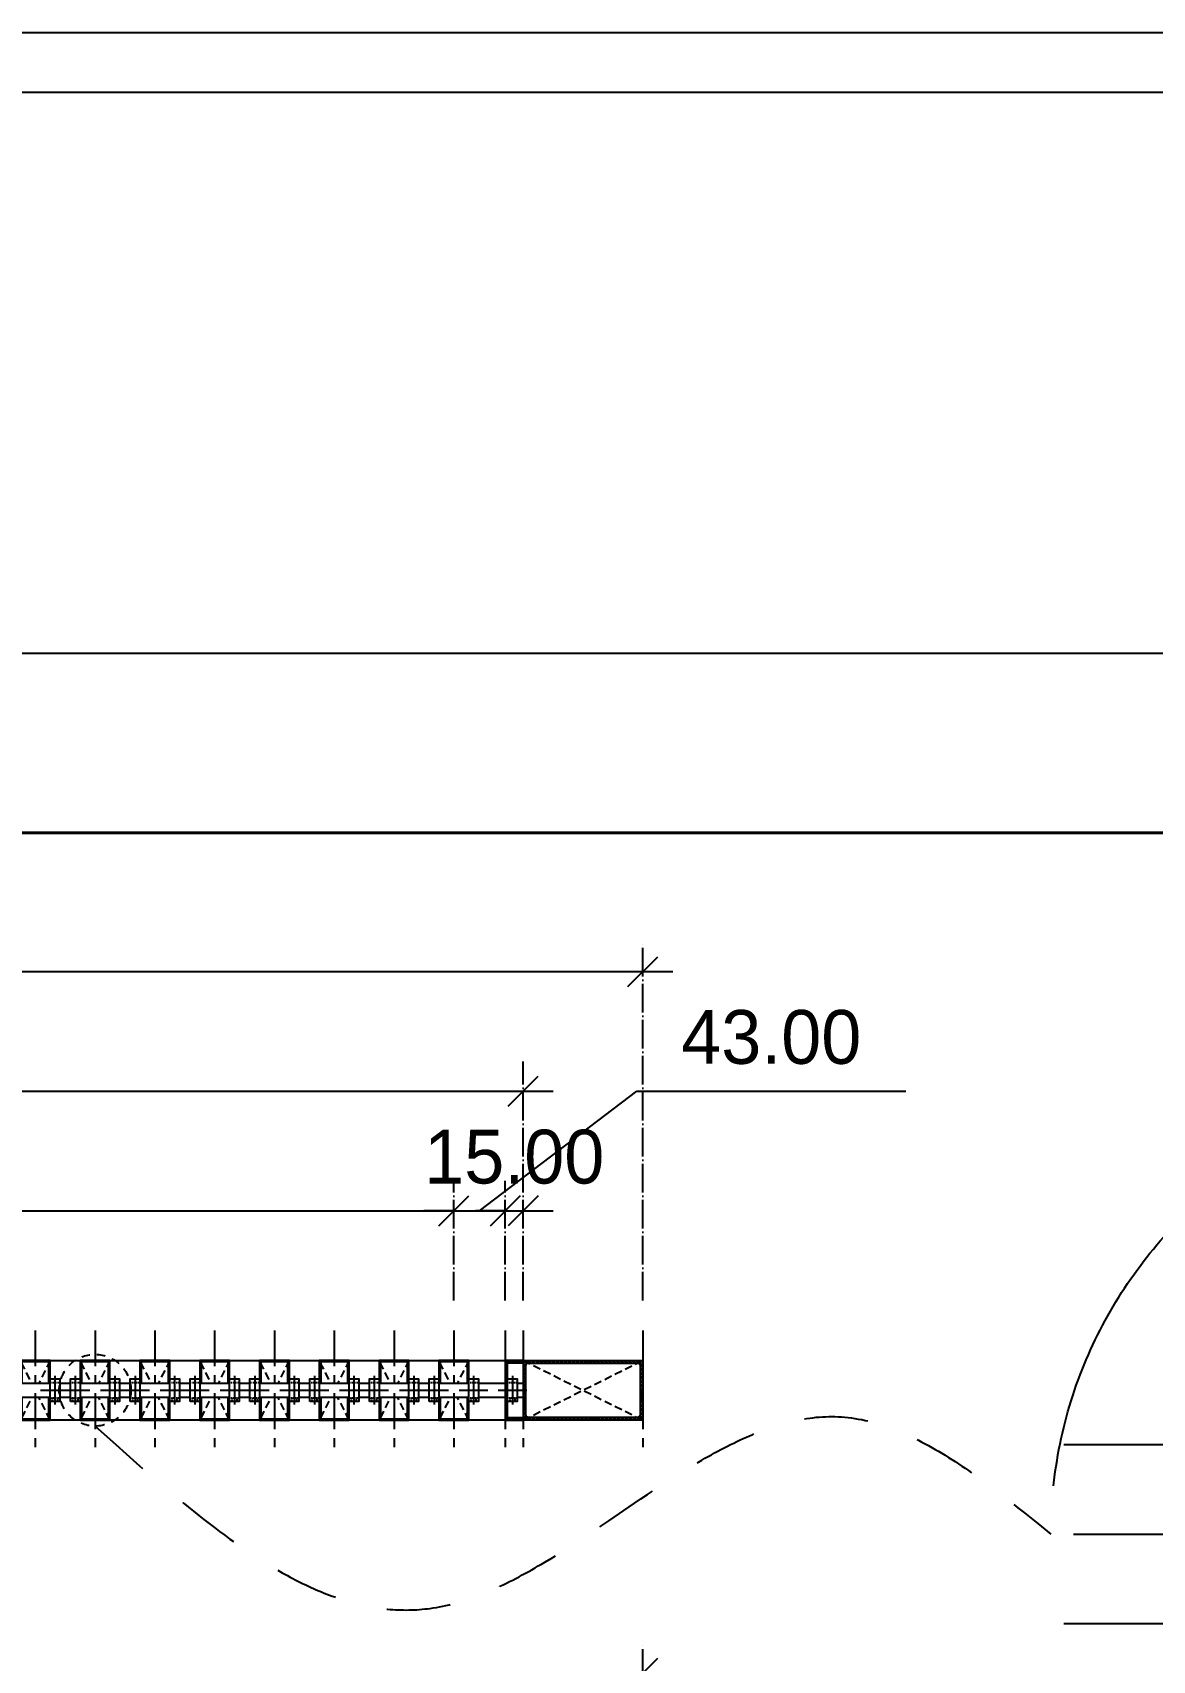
# Model space of a CAD drawing. Header units: millimetres. Extents: x -244126 to 368105, y -173968 to 259060.
# Drawn here: x 24621 to 25557, y 31374 to 32735 of the extents above; entities that cross this region are included whole.
import ezdxf
from ezdxf.enums import TextEntityAlignment as Align
from ezdxf.xclip import XClip

# ---------------------------------------------------------------- set-up
doc = ezdxf.new("R2010")
doc.units = ezdxf.units.MM
doc.header["$MEASUREMENT"] = 0
doc.header["$XCLIPFRAME"] = 0
for name, pattern in [('ACAD_ISO04W100', [30, 24, -3, 0, -3]), ('CENTER', [2, 1.25, -0.25, 0.25, -0.25]), ('HIDDEN', [9.525, 6.35, -3.175]), ('TA_GL_030.00000', [82.5, 30, -7.5, 7.5, -7.5, 30]), ('TA_HL_002.00', [13, 7.1, -5.9]), ('TA_HL_003.00000', [19.5, 10.65, -8.85]), ('TA_HL_015.00000', [97.5, 53.25, -44.25]), ('TA_L1', [6.5, 3.55, -2.95])]:
    doc.linetypes.add(name, pattern=pattern)
for name, color, linetype in [('000 - GRID', 8, 'CENTER'), ('000 - H A T C H', 8, 'Continuous'), ('000 - H I D D E N', 7, 'Continuous'), ('000 - SYMBOL CON', 1, 'Continuous'), ('000 - T E X T', 4, 'Continuous'), ('000 - TITLEBLOCK', 4, 'Continuous'), ('000 - WIPEOUT', 250, 'Continuous'), ('001 - ASCESSORIES', 1, 'Continuous'), ('002 - STRUCTURAL STEEL', 4, 'Continuous'), ('A04_TUBE SERIES', 7, 'Continuous')]:
    doc.layers.add(name, color=color, linetype=linetype)
doc.styles.add('Cetury Gothic', font='GOTHIC.TTF')
doc.styles.add('CORDIA', font='cordia.shx')
doc.styles.add('TA', font='Cordia New.ttf', dxfattribs={"height": 4.5})
doc.dimstyles.new('DIM E-E', dxfattribs={"dimscale": 2, "dimtxt": 0.18, "dimasz": 0.1, "dimexe": 0.1, "dimexo": 0.1, "dimgap": 0.09, "dimtad": 1, "dimtoh": 1, "dimzin": 0, "dimdsep": 46, "dimtxsty": 'CORDIA', "dimblk": 'OBLIQUE', "dimcen": 0.1, "dimdle": 0.1, "dimclrd": 40, "dimclre": 140, "dimclrt": 3, "dimadec": 0, "dimazin": 0, "dimtfac": 1, "dimtix": 1, "dimtmove": 2, "dimatfit": 3, "dimfxl": 1, "dimtolj": 1, "dimtzin": 0, "dimarcsym": 0})

# ---------------------------------------------------------------- blocks, each defined once
blk = doc.blocks.new('*U3386')
at = {"color": 0}
blk.add_wipeout([(50, 25), (1366.7, 25), (1366.7, -25), (50, -25)], dxfattribs=at).dxf.layer = '002 - STRUCTURAL STEEL'
at = {"layer": '002 - STRUCTURAL STEEL', "color": 0, "linetype": 'ByBlock'}
blk.add_lwpolyline([(50, 25), (1366.7, 25), (1366.7, -25), (50, -25)], close=True, dxfattribs=at)
blk = doc.blocks.new('*U3368')
at = {"color": 250}
blk.add_wipeout([(100, 0), (100, 50), (0, 50), (0, 0)], dxfattribs=at).dxf.layer = '000 - WIPEOUT'
at = {"layer": '000 - H A T C H'}
h = blk.add_hatch(dxfattribs=at)
h.set_pattern_fill('ANSI32', color=256, scale=0.25)
h.set_pattern_definition([(45, (87.5, 37.5), (-1.6838, 1.6838), []), (45, (88.6225, 37.5), (-1.6838, 1.6838), [])])
edge = h.paths.add_edge_path()
edge.add_line((100, 3), (100, 47))
edge.add_arc((97, 47), 3, 0, 90)
edge.add_line((97, 50), (3, 50))
edge.add_arc((3, 47), 3, 90, 180)
edge.add_line((0, 47), (0, 3))
edge.add_arc((3, 3), 3, 180, 270)
edge.add_line((3, 0), (97, 0))
edge.add_arc((97, 3), 3, 270, 360)
edge = h.paths.add_edge_path(flags=16)
edge.add_line((97.7, 4.3), (97.7, 45.7))
edge.add_arc((95.7, 45.7), 2, 0, 90)
edge.add_line((95.7, 47.7), (4.3, 47.7))
edge.add_arc((4.3, 45.7), 2, 90, 180)
edge.add_line((2.3, 45.7), (2.3, 4.3))
edge.add_arc((4.3, 4.3), 2, 180, 270)
edge.add_line((4.3, 2.3), (95.7, 2.3))
edge.add_arc((95.7, 4.3), 2, 270, 360)
at = {"layer": '000 - H I D D E N', "color": 8, "linetype": 'HIDDEN'}
for p, q in [((100, 0), (0, 50)), ((100, 50), (0, 0))]:
    blk.add_line(p, q, dxfattribs=at)
at = {"layer": '002 - STRUCTURAL STEEL', "color": 0}
for points in [[(100, 3), (100, 47, 0.414214), (97, 50), (3, 50, 0.414214), (0, 47), (0, 3, 0.414214), (3, 0), (97, 0, 0.414214)], [(97.7, 4.3), (97.7, 45.7, 0.414214), (95.7, 47.7), (4.3, 47.7, 0.414214), (2.3, 45.7), (2.3, 4.3, 0.414214), (4.3, 2.3), (95.7, 2.3, 0.414214)]]:
    blk.add_lwpolyline(points, format="xyb", close=True, dxfattribs=at)
at = {"layer": 'Defpoints', "color": 250}
blk.add_lwpolyline([(100, 0), (100, 50), (0, 50), (0, 0)], close=True, dxfattribs=at)
blk = doc.blocks.new('*U3387')
at = {"layer": '002 - STRUCTURAL STEEL', "color": 4, "xscale": -1}
blk.add_blockref('*U3368', (1466, -25), dxfattribs=at)
at = {"color": 0}
blk.add_wipeout([(50, 25), (1366, 25), (1366, -25), (50, -25)], dxfattribs=at).dxf.layer = '002 - STRUCTURAL STEEL'
at = {"layer": '002 - STRUCTURAL STEEL', "color": 0, "linetype": 'ByBlock'}
blk.add_lwpolyline([(50, 25), (1366, 25), (1366, -25), (50, -25)], close=True, dxfattribs=at)
blk = doc.blocks.new('*U3383')
at = {"color": 250}
for points in [[(262.5, 0), (262.5, 50), (237.5, 50), (237.5, 0)], [(312.5, 0), (312.5, 50), (287.5, 50), (287.5, 0)], [(362.5, 0), (362.5, 50), (337.5, 50), (337.5, 0)], [(412.5, 0), (412.5, 50), (387.5, 50), (387.5, 0)], [(462.5, 0), (462.5, 50), (437.5, 50), (437.5, 0)], [(512.5, 0), (512.5, 50), (487.5, 50), (487.5, 0)], [(562.5, 0), (562.5, 50), (537.5, 50), (537.5, 0)], [(612.5, 0), (612.5, 50), (587.5, 50), (587.5, 0)]]:
    blk.add_wipeout(points, dxfattribs=at).dxf.layer = '000 - WIPEOUT'
at = {"layer": '000 - H I D D E N', "color": 8, "linetype": 'HIDDEN'}
for p, q in [((262.5, 0), (237.5, 50)), ((262.5, 50), (237.5, 0)), ((312.5, 0), (287.5, 50)), ((312.5, 50), (287.5, 0)), ((362.5, 0), (337.5, 50)), ((362.5, 50), (337.5, 0)), ((412.5, 0), (387.5, 50)), ((412.5, 50), (387.5, 0)), ((462.5, 0), (437.5, 50)), ((462.5, 50), (437.5, 0)), ((512.5, 0), (487.5, 50)), ((512.5, 50), (487.5, 0)), ((562.5, 0), (537.5, 50)), ((562.5, 50), (537.5, 0)), ((612.5, 0), (587.5, 50)), ((612.5, 50), (587.5, 0))]:
    blk.add_line(p, q, dxfattribs=at)
at = {"layer": '002 - STRUCTURAL STEEL', "color": 0}
for points in [[(262.5, 0), (262.5, 50), (237.5, 50), (237.5, 0)], [(312.5, 0), (312.5, 50), (287.5, 50), (287.5, 0)], [(362.5, 0), (362.5, 50), (337.5, 50), (337.5, 0)], [(412.5, 0), (412.5, 50), (387.5, 50), (387.5, 0)], [(462.5, 0), (462.5, 50), (437.5, 50), (437.5, 0)], [(512.5, 0), (512.5, 50), (487.5, 50), (487.5, 0)], [(562.5, 0), (562.5, 50), (537.5, 50), (537.5, 0)], [(612.5, 0), (612.5, 50), (587.5, 50), (587.5, 0)]]:
    blk.add_lwpolyline(points, close=True, dxfattribs=at)
for points in [[(261.3, 2.2), (261.3, 47.8, 0.414214), (260.3, 48.8), (239.7, 48.8, 0.414214), (238.7, 47.8), (238.7, 2.2, 0.414214), (239.7, 1.2), (260.3, 1.2, 0.414214)], [(311.3, 2.2), (311.3, 47.8, 0.414214), (310.3, 48.8), (289.7, 48.8, 0.414214), (288.7, 47.8), (288.7, 2.2, 0.414214), (289.7, 1.2), (310.3, 1.2, 0.414214)], [(361.3, 2.2), (361.3, 47.8, 0.414214), (360.3, 48.8), (339.7, 48.8, 0.414214), (338.7, 47.8), (338.7, 2.2, 0.414214), (339.7, 1.2), (360.3, 1.2, 0.414214)], [(411.3, 2.2), (411.3, 47.8, 0.414214), (410.3, 48.8), (389.7, 48.8, 0.414214), (388.7, 47.8), (388.7, 2.2, 0.414214), (389.7, 1.2), (410.3, 1.2, 0.414214)], [(461.3, 2.2), (461.3, 47.8, 0.414214), (460.3, 48.8), (439.7, 48.8, 0.414214), (438.7, 47.8), (438.7, 2.2, 0.414214), (439.7, 1.2), (460.3, 1.2, 0.414214)], [(511.3, 2.2), (511.3, 47.8, 0.414214), (510.3, 48.8), (489.7, 48.8, 0.414214), (488.7, 47.8), (488.7, 2.2, 0.414214), (489.7, 1.2), (510.3, 1.2, 0.414214)], [(561.3, 2.2), (561.3, 47.8, 0.414214), (560.3, 48.8), (539.7, 48.8, 0.414214), (538.7, 47.8), (538.7, 2.2, 0.414214), (539.7, 1.2), (560.3, 1.2, 0.414214)], [(611.3, 2.2), (611.3, 47.8, 0.414214), (610.3, 48.8), (589.7, 48.8, 0.414214), (588.7, 47.8), (588.7, 2.2, 0.414214), (589.7, 1.2), (610.3, 1.2, 0.414214)]]:
    blk.add_lwpolyline(points, format="xyb", close=True, dxfattribs=at)
at = {"layer": 'Defpoints', "color": 250}
for points in [[(262.5, 0), (262.5, 50), (237.5, 50), (237.5, 0)], [(312.5, 0), (312.5, 50), (287.5, 50), (287.5, 0)], [(362.5, 0), (362.5, 50), (337.5, 50), (337.5, 0)], [(412.5, 0), (412.5, 50), (387.5, 50), (387.5, 0)], [(462.5, 0), (462.5, 50), (437.5, 50), (437.5, 0)], [(512.5, 0), (512.5, 50), (487.5, 50), (487.5, 0)], [(562.5, 0), (562.5, 50), (537.5, 50), (537.5, 0)], [(612.5, 0), (612.5, 50), (587.5, 50), (587.5, 0)]]:
    blk.add_lwpolyline(points, close=True, dxfattribs=at)
at = {"color": 250}
for points in [[(262.5, 0), (262.5, 50), (237.5, 50), (237.5, 0)], [(312.5, 0), (312.5, 50), (287.5, 50), (287.5, 0)], [(362.5, 0), (362.5, 50), (337.5, 50), (337.5, 0)], [(412.5, 0), (412.5, 50), (387.5, 50), (387.5, 0)], [(462.5, 0), (462.5, 50), (437.5, 50), (437.5, 0)], [(512.5, 0), (512.5, 50), (487.5, 50), (487.5, 0)], [(562.5, 0), (562.5, 50), (537.5, 50), (537.5, 0)], [(612.5, 0), (612.5, 50), (587.5, 50), (587.5, 0)]]:
    blk.add_wipeout(points, dxfattribs=at).dxf.layer = '000 - WIPEOUT'
at = {"layer": '000 - H A T C H'}
h = blk.add_hatch(dxfattribs=at)
h.set_pattern_fill('ANSI32', color=256, scale=0.25)
h.set_pattern_definition([(45, (250, 37.5), (-1.6838, 1.6838), []), (45, (251.1225, 37.5), (-1.6838, 1.6838), [])])
h.paths.add_polyline_path([(262.5, 0), (262.5, 50), (237.5, 50), (237.5, 0)])
edge = h.paths.add_edge_path(flags=16)
edge.add_line((261.3, 2.2), (261.3, 47.8))
edge.add_arc((260.3, 47.8), 1, 0, 90)
edge.add_line((260.3, 48.8), (239.7, 48.8))
edge.add_arc((239.7, 47.8), 1, 90, 180)
edge.add_line((238.7, 47.8), (238.7, 2.2))
edge.add_arc((239.7, 2.2), 1, 180, 270)
edge.add_line((239.7, 1.2), (260.3, 1.2))
edge.add_arc((260.3, 2.2), 1, 270, 360)
h = blk.add_hatch(dxfattribs=at)
h.set_pattern_fill('ANSI32', color=256, scale=0.25)
h.set_pattern_definition([(45, (300, 37.5), (-1.6838, 1.6838), []), (45, (301.1225, 37.5), (-1.6838, 1.6838), [])])
h.paths.add_polyline_path([(312.5, 0), (312.5, 50), (287.5, 50), (287.5, 0)])
edge = h.paths.add_edge_path(flags=16)
edge.add_line((311.3, 2.2), (311.3, 47.8))
edge.add_arc((310.3, 47.8), 1, 0, 90)
edge.add_line((310.3, 48.8), (289.7, 48.8))
edge.add_arc((289.7, 47.8), 1, 90, 180)
edge.add_line((288.7, 47.8), (288.7, 2.2))
edge.add_arc((289.7, 2.2), 1, 180, 270)
edge.add_line((289.7, 1.2), (310.3, 1.2))
edge.add_arc((310.3, 2.2), 1, 270, 360)
h = blk.add_hatch(dxfattribs=at)
h.set_pattern_fill('ANSI32', color=256, scale=0.25)
h.set_pattern_definition([(45, (350, 37.5), (-1.6838, 1.6838), []), (45, (351.1225, 37.5), (-1.6838, 1.6838), [])])
h.paths.add_polyline_path([(362.5, 0), (362.5, 50), (337.5, 50), (337.5, 0)])
edge = h.paths.add_edge_path(flags=16)
edge.add_line((361.3, 2.2), (361.3, 47.8))
edge.add_arc((360.3, 47.8), 1, 0, 90)
edge.add_line((360.3, 48.8), (339.7, 48.8))
edge.add_arc((339.7, 47.8), 1, 90, 180)
edge.add_line((338.7, 47.8), (338.7, 2.2))
edge.add_arc((339.7, 2.2), 1, 180, 270)
edge.add_line((339.7, 1.2), (360.3, 1.2))
edge.add_arc((360.3, 2.2), 1, 270, 360)
h = blk.add_hatch(dxfattribs=at)
h.set_pattern_fill('ANSI32', color=256, scale=0.25)
h.set_pattern_definition([(45, (400, 37.5), (-1.6838, 1.6838), []), (45, (401.1225, 37.5), (-1.6838, 1.6838), [])])
h.paths.add_polyline_path([(412.5, 0), (412.5, 50), (387.5, 50), (387.5, 0)])
edge = h.paths.add_edge_path(flags=16)
edge.add_line((411.3, 2.2), (411.3, 47.8))
edge.add_arc((410.3, 47.8), 1, 0, 90)
edge.add_line((410.3, 48.8), (389.7, 48.8))
edge.add_arc((389.7, 47.8), 1, 90, 180)
edge.add_line((388.7, 47.8), (388.7, 2.2))
edge.add_arc((389.7, 2.2), 1, 180, 270)
edge.add_line((389.7, 1.2), (410.3, 1.2))
edge.add_arc((410.3, 2.2), 1, 270, 360)
h = blk.add_hatch(dxfattribs=at)
h.set_pattern_fill('ANSI32', color=256, scale=0.25)
h.set_pattern_definition([(45, (450, 37.5), (-1.6838, 1.6838), []), (45, (451.1225, 37.5), (-1.6838, 1.6838), [])])
h.paths.add_polyline_path([(462.5, 0), (462.5, 50), (437.5, 50), (437.5, 0)])
edge = h.paths.add_edge_path(flags=16)
edge.add_line((461.3, 2.2), (461.3, 47.8))
edge.add_arc((460.3, 47.8), 1, 0, 90)
edge.add_line((460.3, 48.8), (439.7, 48.8))
edge.add_arc((439.7, 47.8), 1, 90, 180)
edge.add_line((438.7, 47.8), (438.7, 2.2))
edge.add_arc((439.7, 2.2), 1, 180, 270)
edge.add_line((439.7, 1.2), (460.3, 1.2))
edge.add_arc((460.3, 2.2), 1, 270, 360)
h = blk.add_hatch(dxfattribs=at)
h.set_pattern_fill('ANSI32', color=256, scale=0.25)
h.set_pattern_definition([(45, (500, 37.5), (-1.6838, 1.6838), []), (45, (501.1225, 37.5), (-1.6838, 1.6838), [])])
h.paths.add_polyline_path([(512.5, 0), (512.5, 50), (487.5, 50), (487.5, 0)])
edge = h.paths.add_edge_path(flags=16)
edge.add_line((511.3, 2.2), (511.3, 47.8))
edge.add_arc((510.3, 47.8), 1, 0, 90)
edge.add_line((510.3, 48.8), (489.7, 48.8))
edge.add_arc((489.7, 47.8), 1, 90, 180)
edge.add_line((488.7, 47.8), (488.7, 2.2))
edge.add_arc((489.7, 2.2), 1, 180, 270)
edge.add_line((489.7, 1.2), (510.3, 1.2))
edge.add_arc((510.3, 2.2), 1, 270, 360)
h = blk.add_hatch(dxfattribs=at)
h.set_pattern_fill('ANSI32', color=256, scale=0.25)
h.set_pattern_definition([(45, (550, 37.5), (-1.6838, 1.6838), []), (45, (551.1225, 37.5), (-1.6838, 1.6838), [])])
h.paths.add_polyline_path([(562.5, 0), (562.5, 50), (537.5, 50), (537.5, 0)])
edge = h.paths.add_edge_path(flags=16)
edge.add_line((561.3, 2.2), (561.3, 47.8))
edge.add_arc((560.3, 47.8), 1, 0, 90)
edge.add_line((560.3, 48.8), (539.7, 48.8))
edge.add_arc((539.7, 47.8), 1, 90, 180)
edge.add_line((538.7, 47.8), (538.7, 2.2))
edge.add_arc((539.7, 2.2), 1, 180, 270)
edge.add_line((539.7, 1.2), (560.3, 1.2))
edge.add_arc((560.3, 2.2), 1, 270, 360)
h = blk.add_hatch(dxfattribs=at)
h.set_pattern_fill('ANSI32', color=256, scale=0.25)
h.set_pattern_definition([(45, (600, 37.5), (-1.6838, 1.6838), []), (45, (601.1225, 37.5), (-1.6838, 1.6838), [])])
h.paths.add_polyline_path([(612.5, 0), (612.5, 50), (587.5, 50), (587.5, 0)])
edge = h.paths.add_edge_path(flags=16)
edge.add_line((611.3, 2.2), (611.3, 47.8))
edge.add_arc((610.3, 47.8), 1, 0, 90)
edge.add_line((610.3, 48.8), (589.7, 48.8))
edge.add_arc((589.7, 47.8), 1, 90, 180)
edge.add_line((588.7, 47.8), (588.7, 2.2))
edge.add_arc((589.7, 2.2), 1, 180, 270)
edge.add_line((589.7, 1.2), (610.3, 1.2))
edge.add_arc((610.3, 2.2), 1, 270, 360)
at = {"layer": '000 - H I D D E N', "color": 8, "linetype": 'HIDDEN'}
for p, q in [((262.5, 0), (237.5, 50)), ((262.5, 50), (237.5, 0)), ((312.5, 0), (287.5, 50)), ((312.5, 50), (287.5, 0)), ((362.5, 0), (337.5, 50)), ((362.5, 50), (337.5, 0)), ((412.5, 0), (387.5, 50)), ((412.5, 50), (387.5, 0)), ((462.5, 0), (437.5, 50)), ((462.5, 50), (437.5, 0)), ((512.5, 0), (487.5, 50)), ((512.5, 50), (487.5, 0)), ((562.5, 0), (537.5, 50)), ((562.5, 50), (537.5, 0)), ((612.5, 0), (587.5, 50)), ((612.5, 50), (587.5, 0))]:
    blk.add_line(p, q, dxfattribs=at)
at = {"layer": '002 - STRUCTURAL STEEL', "color": 0}
for points in [[(262.5, 0), (262.5, 50), (237.5, 50), (237.5, 0)], [(312.5, 0), (312.5, 50), (287.5, 50), (287.5, 0)], [(362.5, 0), (362.5, 50), (337.5, 50), (337.5, 0)], [(412.5, 0), (412.5, 50), (387.5, 50), (387.5, 0)], [(462.5, 0), (462.5, 50), (437.5, 50), (437.5, 0)], [(512.5, 0), (512.5, 50), (487.5, 50), (487.5, 0)], [(562.5, 0), (562.5, 50), (537.5, 50), (537.5, 0)], [(612.5, 0), (612.5, 50), (587.5, 50), (587.5, 0)]]:
    blk.add_lwpolyline(points, close=True, dxfattribs=at)
for points in [[(261.3, 2.2), (261.3, 47.8, 0.414214), (260.3, 48.8), (239.7, 48.8, 0.414214), (238.7, 47.8), (238.7, 2.2, 0.414214), (239.7, 1.2), (260.3, 1.2, 0.414214)], [(311.3, 2.2), (311.3, 47.8, 0.414214), (310.3, 48.8), (289.7, 48.8, 0.414214), (288.7, 47.8), (288.7, 2.2, 0.414214), (289.7, 1.2), (310.3, 1.2, 0.414214)], [(361.3, 2.2), (361.3, 47.8, 0.414214), (360.3, 48.8), (339.7, 48.8, 0.414214), (338.7, 47.8), (338.7, 2.2, 0.414214), (339.7, 1.2), (360.3, 1.2, 0.414214)], [(411.3, 2.2), (411.3, 47.8, 0.414214), (410.3, 48.8), (389.7, 48.8, 0.414214), (388.7, 47.8), (388.7, 2.2, 0.414214), (389.7, 1.2), (410.3, 1.2, 0.414214)], [(461.3, 2.2), (461.3, 47.8, 0.414214), (460.3, 48.8), (439.7, 48.8, 0.414214), (438.7, 47.8), (438.7, 2.2, 0.414214), (439.7, 1.2), (460.3, 1.2, 0.414214)], [(511.3, 2.2), (511.3, 47.8, 0.414214), (510.3, 48.8), (489.7, 48.8, 0.414214), (488.7, 47.8), (488.7, 2.2, 0.414214), (489.7, 1.2), (510.3, 1.2, 0.414214)], [(561.3, 2.2), (561.3, 47.8, 0.414214), (560.3, 48.8), (539.7, 48.8, 0.414214), (538.7, 47.8), (538.7, 2.2, 0.414214), (539.7, 1.2), (560.3, 1.2, 0.414214)], [(611.3, 2.2), (611.3, 47.8, 0.414214), (610.3, 48.8), (589.7, 48.8, 0.414214), (588.7, 47.8), (588.7, 2.2, 0.414214), (589.7, 1.2), (610.3, 1.2, 0.414214)]]:
    blk.add_lwpolyline(points, format="xyb", close=True, dxfattribs=at)
at = {"layer": 'Defpoints', "color": 250}
for points in [[(262.5, 0), (262.5, 50), (237.5, 50), (237.5, 0)], [(312.5, 0), (312.5, 50), (287.5, 50), (287.5, 0)], [(362.5, 0), (362.5, 50), (337.5, 50), (337.5, 0)], [(412.5, 0), (412.5, 50), (387.5, 50), (387.5, 0)], [(462.5, 0), (462.5, 50), (437.5, 50), (437.5, 0)], [(512.5, 0), (512.5, 50), (487.5, 50), (487.5, 0)], [(562.5, 0), (562.5, 50), (537.5, 50), (537.5, 0)], [(612.5, 0), (612.5, 50), (587.5, 50), (587.5, 0)]]:
    blk.add_lwpolyline(points, close=True, dxfattribs=at)
blk = doc.blocks.new('*U3384')
at = {"color": 0}
blk.add_wipeout([(-658, 12), (658, 12), (658, 0), (-658, 0)], dxfattribs=at).dxf.layer = '000 - WIPEOUT'
at = {"layer": '002 - STRUCTURAL STEEL', "color": 0, "linetype": 'ByBlock'}
blk.add_lwpolyline([(-658, 12), (658, 12), (658, 0), (-658, 0)], close=True, dxfattribs=at)
blk = doc.blocks.new('000 - ASSCESSORIES_FAMELINE_AL.2.00mm.(thk.)_BRACKET_FITTING_U_PROFILE_15x50x15mm._(L_2400mm.)_')
at = {"layer": '000 - H A T C H'}
h = blk.add_hatch(dxfattribs=at)
h.set_pattern_fill('ANSI32', color=8, scale=5)
h.set_pattern_definition([(45, (-24506.054, -32635.259), (-1.325825215, 1.325825215), []), (45, (-24505.17, -32635.259), (-1.325825215, 1.325825215), [])])
edge = h.paths.add_edge_path()
edge.add_line((0, -23), (-13, -23))
edge.add_line((-13, -23), (-13, 23))
edge.add_line((-13, 23), (0, 23))
edge.add_line((0, 23), (0, 25))
edge.add_line((0, 25), (-14, 25))
edge.add_arc((-14, 24), 1, 90, 180)
edge.add_line((-15, 24), (-15, -24))
edge.add_arc((-14, -24), 1, 180, 270)
edge.add_line((-14, -25), (0, -25))
edge.add_line((0, -25), (0, -23))
at = {"layer": 'A04_TUBE SERIES', "color": 3}
blk.add_lwpolyline([(0, -23), (-13, -23), (-13, 23), (0, 23), (0, 25), (-14, 25, 0.414214), (-15, 24), (-15, -24, 0.414214), (-14, -25), (0, -25)], format="xyb", close=True, dxfattribs=at)
blk = doc.blocks.new('000 - FAMELINE_STAINLESS_STEEL_LOCKING_BUSH_(SS-LKB-01)_TOP_VIEW')
at = {"color": 2}
blk.add_wipeout([(-9.5, 4), (9.5, 4), (9.5, -4), (-9.5, -4)], dxfattribs=at).dxf.layer = '000 - WIPEOUT'
at = {"layer": '001 - ASCESSORIES', "linetype": 'TA_L1', "ltscale": 0.2}
for p, q in [((-6.5, 4), (-6.5, -4)), ((6.5, 4), (6.5, -4)), ((-6.5, 2.25), (-9.5, 2.25)), ((-9.5, -2.25), (-6.5, -2.25))]:
    blk.add_line(p, q, dxfattribs=at)
at = {"layer": '001 - ASCESSORIES', "color": 2}
blk.add_lwpolyline([(-9.5, 4), (9.5, 4), (9.5, -4), (-9.5, -4)], close=True, dxfattribs=at)
at = {"layer": 'Defpoints', "color": 250}
for p, q in [((0, 12), (0, -12)), ((12, 0), (-12, 0))]:
    blk.add_line(p, q, dxfattribs=at)
blk = doc.blocks.new('*U3428')
at = {"layer": '001 - ASCESSORIES', "color": 0}
blk.add_blockref('000 - FAMELINE_STAINLESS_STEEL_LOCKING_BUSH_(SS-LKB-01)_TOP_VIEW', (0, 0), dxfattribs=at)
blk = doc.blocks.new('*U301')
at = {"color": 3}
blk.add_point((0, -50), dxfattribs=at)
at = {"layer": '000 - GRID', "color": 0, "linetype": 'ByBlock'}
blk.add_line((0, 25), (0, -75), dxfattribs=at)
at = {"layer": '000 - GRID', "color": 0}
blk.add_point((0, 0), dxfattribs=at)
at = {"style": 'TA', "flags": 1}
blk.add_attdef('LOCATION', (6, 6), '', height=4.5, dxfattribs=at)
blk = doc.blocks.new('A$Cfd196da9')
at = {"color": 0, "linetype": 'ByBlock', "const_width": 0.1}
blk.add_lwpolyline([(-143.5, -98), (96.5, -98), (96.5, 99), (-143.5, 99)], close=True, dxfattribs=at)
blk = doc.blocks.new('*U1681')
at = {"layer": '000 - TITLEBLOCK', "color": 250}
blk.add_lwpolyline([(0, 0), (7425, 0), (7425, 5250), (0, 5250)], close=True, dxfattribs=at)
at = {"layer": '000 - T E X T', "color": 3, "xscale": 25, "yscale": 25, "zscale": 25}
blk.add_blockref('A$Cfd196da9', (3712.5, 2625), dxfattribs=at)
at = {"color": 4, "style": 'TA'}
blk.add_attdef('PAPER_SIZE', text='', height=31.3, dxfattribs=at).set_placement((7107.5, 124.7), align=Align.MIDDLE_RIGHT)
blk.add_attdef('SCALE_SIZE', text='', height=31.3, dxfattribs=at).set_placement((7168.9, 125.3), align=Align.MIDDLE_LEFT)
at = {"layer": '000 - T E X T', "color": 250, "style": 'TA'}
for tag, height, p in [('SUPERLINK', 25, (215.8, 5197.1)), ('NAMEFILE', 25, (215.8, 5147.1)), ('SC', 500, (42, 4690.1))]:
    blk.add_attdef(tag, text='', height=height, dxfattribs=at).set_placement(p, align=Align.MIDDLE_LEFT)
at = {"layer": '000 - T E X T', "color": 4, "style": 'TA'}
for tag, height, p in [('PRELIM_NAME_JOB_1', 25, (6558.3, 4127.4)), ('PRELIM_NAME_JOB_2', 25, (6558.3, 4072.8)), ('PRELIM_NAME_PROJECT_1', 37.5, (6185.1, 3866.4)), ('PRELIM_NAME_PROJECT_2', 37.5, (6185.1, 3773.9)), ('PRELIM_NAME_PROJECT_3', 37.5, (6185.1, 3681.4)), ('PRELIM_NAME_TITLE_3', 30, (6193.8, 924.9)), ('DRAWING_NO1', 30, (6182.6, 411.4)), ('DRAWING_NO2', 30, (6182.6, 311.4)), ('PRELIM_NAME_TITLE_1', 1.2, (247.8, 43.7)), ('PRELIM_NAME_TITLE_2', 1.2, (247.8, 40.3))]:
    blk.add_attdef(tag, text='', height=height, dxfattribs=at).set_placement(p, align=Align.MIDDLE_LEFT)
at = {"layer": '000 - T E X T', "color": 4, "style": 'Cetury Gothic'}
for tag, p in [('SHEET_NO.', (7019.7, 425)), ('TOTAL_SHEET_NO.', (7012.1, 220.5))]:
    blk.add_attdef(tag, text='', height=45, dxfattribs=at).set_placement(p, align=Align.CENTER)
at = {"layer": '000 - T E X T', "color": 4, "style": 'TA'}
blk.add_attdef('NAME_REMARK', (691.1, 216.3), '', height=50, dxfattribs=at)
blk = doc.blocks.new('_Oblique')
at = {"color": 0, "linetype": 'ByBlock', "lineweight": -2}
blk.add_line((-0.5, -0.5), (0.5, 0.5), dxfattribs=at)
blk = doc.blocks.new('*D3393')
at = {"color": 140, "linetype": 'ACAD_ISO04W100', "lineweight": -2, "transparency": 16777216}
for p, q in [((23773.1, 31674.9), (23773.1, 31774.9)), ((24973.1, 31674.9), (24973.1, 31774.9))]:
    blk.add_line(p, q, dxfattribs=at)
at = {"color": 40, "lineweight": -2, "transparency": 16777216}
blk.add_line((23748.1, 31749.9), (24998.1, 31749.9), dxfattribs=at)
at = {"layer": 'Defpoints', "color": 0, "transparency": 16777216}
for p in [(24973.1, 31749.9), (23773.1, 31649.9), (24973.1, 31649.9)]:
    blk.add_point(p, dxfattribs=at)
at = {"color": 40, "lineweight": -2, "transparency": 16777216, "xscale": 25, "yscale": 25, "zscale": 25, "rotation": 180}
blk.add_blockref('_Oblique', (23773.1, 31749.9), dxfattribs=at)
at = {"color": 40, "lineweight": -2, "transparency": 16777216, "xscale": 25, "yscale": 25, "zscale": 25}
blk.add_blockref('_Oblique', (24973.1, 31749.9), dxfattribs=at)
at = {"color": 3, "transparency": 16777216, "insert": (24373.1, 31794.9), "char_height": 45, "attachment_point": 5, "style": 'CORDIA'}
blk.add_mtext('\\A1;1200.00', dxfattribs=at)
blk = doc.blocks.new('*D3394')
at = {"color": 40, "lineweight": -2, "transparency": 16777216}
for p, q in [((24994.6, 31749.9), (25126, 31850)), ((25126, 31850), (25351, 31850)), ((24973.1, 31749.9), (24948.1, 31749.9)), ((24973.1, 31749.9), (25016.1, 31749.9)), ((24973.1, 31749.9), (25016.1, 31749.9)), ((25016.1, 31749.9), (25041.1, 31749.9))]:
    blk.add_line(p, q, dxfattribs=at)
at = {"color": 140, "linetype": 'ACAD_ISO04W100', "lineweight": -2, "transparency": 16777216}
for p, q in [((24973.1, 31674.9), (24973.1, 31774.9)), ((25016.1, 31674.9), (25016.1, 31774.9))]:
    blk.add_line(p, q, dxfattribs=at)
at = {"layer": 'Defpoints', "color": 0, "transparency": 16777216}
for p in [(25016.1, 31749.9), (24973.1, 31649.9), (25016.1, 31649.9)]:
    blk.add_point(p, dxfattribs=at)
at = {"color": 40, "lineweight": -2, "transparency": 16777216, "xscale": 25, "yscale": 25, "zscale": 25}
blk.add_blockref('_Oblique', (24973.1, 31749.9), dxfattribs=at)
at = {"color": 40, "lineweight": -2, "transparency": 16777216, "xscale": 25, "yscale": 25, "zscale": 25, "rotation": 180}
blk.add_blockref('_Oblique', (25016.1, 31749.9), dxfattribs=at)
at = {"color": 3, "transparency": 16777216, "insert": (25238.5, 31895), "char_height": 45, "attachment_point": 5, "style": 'CORDIA'}
blk.add_mtext('\\A1;43.00', dxfattribs=at)
blk = doc.blocks.new('*D3395')
at = {"color": 140, "linetype": 'ACAD_ISO04W100', "lineweight": -2, "transparency": 16777216}
for p, q in [((25016.1, 31674.9), (25016.1, 31774.9)), ((25031.1, 31674.9), (25031.1, 31774.9))]:
    blk.add_line(p, q, dxfattribs=at)
at = {"color": 40, "lineweight": -2, "transparency": 16777216}
for p, q in [((25016.1, 31749.9), (24991.1, 31749.9)), ((25016.1, 31749.9), (25031.1, 31749.9)), ((25031.1, 31749.9), (25056.1, 31749.9))]:
    blk.add_line(p, q, dxfattribs=at)
at = {"layer": 'Defpoints', "color": 0, "transparency": 16777216}
for p in [(25031.1, 31749.9), (25016.1, 31649.9), (25031.1, 31649.9)]:
    blk.add_point(p, dxfattribs=at)
at = {"color": 40, "lineweight": -2, "transparency": 16777216, "xscale": 25, "yscale": 25, "zscale": 25}
blk.add_blockref('_Oblique', (25016.1, 31749.9), dxfattribs=at)
at = {"color": 40, "lineweight": -2, "transparency": 16777216, "xscale": 25, "yscale": 25, "zscale": 25, "rotation": 180}
blk.add_blockref('_Oblique', (25031.1, 31749.9), dxfattribs=at)
at = {"color": 3, "transparency": 16777216, "insert": (25023.6, 31794.9), "char_height": 45, "attachment_point": 5, "style": 'CORDIA'}
blk.add_mtext('\\A1;15.00', dxfattribs=at)
blk = doc.blocks.new('*D3398')
at = {"color": 140, "linetype": 'ACAD_ISO04W100', "lineweight": -2, "transparency": 16777216}
for p, q in [((23715.1, 31674.9), (23715.1, 31874.9)), ((25031.1, 31674.9), (25031.1, 31874.9))]:
    blk.add_line(p, q, dxfattribs=at)
at = {"color": 40, "lineweight": -2, "transparency": 16777216}
blk.add_line((23690.1, 31849.9), (25056.1, 31849.9), dxfattribs=at)
at = {"layer": 'Defpoints', "color": 0, "transparency": 16777216}
for p in [(25031.1, 31849.9), (23715.1, 31649.9), (25031.1, 31649.9)]:
    blk.add_point(p, dxfattribs=at)
at = {"color": 40, "lineweight": -2, "transparency": 16777216, "xscale": 25, "yscale": 25, "zscale": 25, "rotation": 180}
blk.add_blockref('_Oblique', (23715.1, 31849.9), dxfattribs=at)
at = {"color": 40, "lineweight": -2, "transparency": 16777216, "xscale": 25, "yscale": 25, "zscale": 25}
blk.add_blockref('_Oblique', (25031.1, 31849.9), dxfattribs=at)
at = {"color": 3, "transparency": 16777216, "insert": (24373.1, 31894.9), "char_height": 45, "attachment_point": 5, "style": 'CORDIA'}
blk.add_mtext('\\A1;1316.00', dxfattribs=at)
blk = doc.blocks.new('*D3399')
at = {"color": 140, "linetype": 'ACAD_ISO04W100', "lineweight": -2, "transparency": 16777216}
for p, q in [((23615.1, 31674.9), (23615.1, 31974.9)), ((25131.1, 31674.9), (25131.1, 31974.9))]:
    blk.add_line(p, q, dxfattribs=at)
at = {"color": 40, "lineweight": -2, "transparency": 16777216}
blk.add_line((23590.1, 31949.9), (25156.1, 31949.9), dxfattribs=at)
at = {"layer": 'Defpoints', "color": 0, "transparency": 16777216}
for p in [(25131.1, 31949.9), (23615.1, 31649.9), (25131.1, 31649.9)]:
    blk.add_point(p, dxfattribs=at)
at = {"color": 40, "lineweight": -2, "transparency": 16777216, "xscale": 25, "yscale": 25, "zscale": 25, "rotation": 180}
blk.add_blockref('_Oblique', (23615.1, 31949.9), dxfattribs=at)
at = {"color": 40, "lineweight": -2, "transparency": 16777216, "xscale": 25, "yscale": 25, "zscale": 25}
blk.add_blockref('_Oblique', (25131.1, 31949.9), dxfattribs=at)
at = {"color": 3, "transparency": 16777216, "insert": (24373.1, 31994.9), "char_height": 45, "attachment_point": 5, "style": 'CORDIA'}
blk.add_mtext('\\A1;1516.00', dxfattribs=at)
blk = doc.blocks.new('*D3400')
at = {"color": 140, "linetype": 'ACAD_ISO04W100', "lineweight": -2, "transparency": 16777216}
for p, q in [((23615.1, 31088.4), (23615.1, 31388.4)), ((25131.1, 31088.4), (25131.1, 31388.4))]:
    blk.add_line(p, q, dxfattribs=at)
at = {"color": 40, "lineweight": -2, "transparency": 16777216}
blk.add_line((23590.1, 31363.4), (25156.1, 31363.4), dxfattribs=at)
at = {"layer": 'Defpoints', "color": 0, "transparency": 16777216}
for p in [(25131.1, 31363.4), (23615.1, 31063.4), (25131.1, 31063.4)]:
    blk.add_point(p, dxfattribs=at)
at = {"color": 40, "lineweight": -2, "transparency": 16777216, "xscale": 25, "yscale": 25, "zscale": 25, "rotation": 180}
blk.add_blockref('_Oblique', (23615.1, 31363.4), dxfattribs=at)
at = {"color": 40, "lineweight": -2, "transparency": 16777216, "xscale": 25, "yscale": 25, "zscale": 25}
blk.add_blockref('_Oblique', (25131.1, 31363.4), dxfattribs=at)
at = {"color": 3, "transparency": 16777216, "insert": (24373.1, 31408.4), "char_height": 45, "attachment_point": 5, "style": 'CORDIA'}
blk.add_mtext('\\A1;1516.00', dxfattribs=at)
blk = doc.blocks.new('*U3421')
at = {"color": 250}
blk.add_wipeout([(12.5, 0), (12.5, 50), (-12.5, 50), (-12.5, 0)], dxfattribs=at).dxf.layer = '000 - WIPEOUT'
at = {"layer": '000 - H I D D E N', "color": 8, "linetype": 'HIDDEN'}
for p, q in [((12.5, 0), (-12.5, 50)), ((12.5, 50), (-12.5, 0))]:
    blk.add_line(p, q, dxfattribs=at)
at = {"layer": '002 - STRUCTURAL STEEL', "color": 0}
blk.add_lwpolyline([(12.5, 0), (12.5, 50), (-12.5, 50), (-12.5, 0)], close=True, dxfattribs=at)
blk.add_lwpolyline([(10.5, 3), (10.5, 47, 0.414214), (9.5, 48), (-9.5, 48, 0.414214), (-10.5, 47), (-10.5, 3, 0.414214), (-9.5, 2), (9.5, 2, 0.414214)], format="xyb", close=True, dxfattribs=at)
at = {"layer": 'Defpoints', "color": 250}
blk.add_lwpolyline([(12.5, 0), (12.5, 50), (-12.5, 50), (-12.5, 0)], close=True, dxfattribs=at)
at = {"color": 250}
blk.add_wipeout([(12.5, 0), (12.5, 50), (-12.5, 50), (-12.5, 0)], dxfattribs=at).dxf.layer = '000 - WIPEOUT'
at = {"layer": '000 - H A T C H'}
h = blk.add_hatch(dxfattribs=at)
h.set_pattern_fill('ANSI32', color=256, scale=0.25)
h.set_pattern_definition([(45, (0, 37.5), (-1.6838, 1.6838), []), (45, (1.1225, 37.5), (-1.6838, 1.6838), [])])
h.paths.add_polyline_path([(12.5, 0), (12.5, 50), (-12.5, 50), (-12.5, 0)])
edge = h.paths.add_edge_path(flags=16)
edge.add_line((10.5, 3), (10.5, 47))
edge.add_arc((9.5, 47), 1, 360, 450)
edge.add_line((9.5, 48), (-9.5, 48))
edge.add_arc((-9.5, 47), 1, 90, 180)
edge.add_line((-10.5, 47), (-10.5, 3))
edge.add_arc((-9.5, 3), 1, 180, 270)
edge.add_line((-9.5, 2), (9.5, 2))
edge.add_arc((9.5, 3), 1, 270, 360)
at = {"layer": '000 - H I D D E N', "color": 8, "linetype": 'HIDDEN'}
for p, q in [((12.5, 0), (-12.5, 50)), ((12.5, 50), (-12.5, 0))]:
    blk.add_line(p, q, dxfattribs=at)
at = {"layer": '002 - STRUCTURAL STEEL', "color": 0}
blk.add_lwpolyline([(12.5, 0), (12.5, 50), (-12.5, 50), (-12.5, 0)], close=True, dxfattribs=at)
blk.add_lwpolyline([(10.5, 3), (10.5, 47, 0.414214), (9.5, 48), (-9.5, 48, 0.414214), (-10.5, 47), (-10.5, 3, 0.414214), (-9.5, 2), (9.5, 2, 0.414214)], format="xyb", close=True, dxfattribs=at)
at = {"layer": 'Defpoints', "color": 250}
blk.add_lwpolyline([(12.5, 0), (12.5, 50), (-12.5, 50), (-12.5, 0)], close=True, dxfattribs=at)
blk = doc.blocks.new('*U3423')
at = {"layer": '001 - ASCESSORIES', "color": 8, "linetype": 'Continuous'}
for p, q in [((0.00186, 0.003), (0.00099, 0.003)), ((0.00344, 0.003), (0.00257, 0.003)), ((0.00566, 0.003), (0.00416, 0.003)), ((0.00566, -0.003), (0.00566, 0.003)), ((0.00665, 0.00201), (0.00566, 0.003)), ((0.00665, -0.00201), (0.00665, 0.00201)), ((0.00665, -0.00201), (0.00566, -0.003)), ((0.00249, -0.003), (0.00099, -0.003)), ((0.00335, -0.003), (0.00249, -0.003)), ((0.00566, -0.003), (0.00407, -0.003)), ((0.00494, -0.003), (0.00407, -0.003))]:
    blk.add_line(p, q, dxfattribs=at)
at = {"layer": '001 - ASCESSORIES', "color": 8}
for p, q in [((0.00383, -0.0035), (0.0021, 0.0035)), ((0.00541, -0.0035), (0.00369, 0.0035))]:
    blk.add_line(p, q, dxfattribs=at)
at = {"layer": '001 - ASCESSORIES', "color": 8, "linetype": 'Continuous'}
blk.add_lwpolyline([(0, 0.00201), (0.00099, 0.003), (0.00099, -0.003), (0, -0.00201)], close=True, dxfattribs=at)
at = {"layer": '001 - ASCESSORIES', "color": 8}
for points in [[(0.00335, -0.003), (0.00186, 0.003, 0.222712), (0.0021, 0.0035, -0.168799), (0.00257, 0.003), (0.00407, -0.003, -0.16927), (0.00383, -0.0035, 0.183704)], [(0.00494, -0.003), (0.00344, 0.003, 0.222712), (0.00369, 0.0035, -0.168799), (0.00416, 0.003), (0.00566, -0.003, -0.16927), (0.00541, -0.0035, 0.183704)]]:
    blk.add_lwpolyline(points, format="xyb", close=True, dxfattribs=at)
blk = doc.blocks.new('000 - FAMELINE_BUBBLE_TYP.DETAIL_AL.TUBE+SS.DRIVING_ROD_DIA.12.70mm._CUT_VIEW_TYPE_2')
at = {"layer": '001 - ASCESSORIES'}
ref = blk.add_blockref('*U3384', (0, -6), dxfattribs=at)
XClip(ref).set_block_clipping_path([(-4.2694451482, 35.6946432564), (-12.4624503901, 33.2889598606), (-19.6458220184, 28.6724872306), (-25.2376059849, 22.2192245237), (-28.7847892084, 14.4519767052), (-30, 6), (-28.7847892084, -2.4519767052), (-25.2376059849, -10.2192245237), (-19.6458220184, -16.6724872306), (-12.4624503901, -21.2889598606), (-4.2694451482, -23.6946432564), (4.2694451482, -23.6946432564), (12.4624503901, -21.2889598606), (19.6458220184, -16.6724872306), (25.2376059849, -10.2192245237), (28.7847892084, -2.4519767052), (30, 6), (28.7847892084, 14.4519767052), (25.2376059849, 22.2192245237), (19.6458220184, 28.6724872306), (12.4624503901, 33.2889598606), (4.2694451482, 35.6946432564)])
at = {"color": 3, "rotation": 90}
for p in [(-16.5, 0), (16.5, 0)]:
    blk.add_blockref('*U3428', p, dxfattribs=at)
at = {"layer": '000 - SYMBOL CON', "color": 2, "linetype": 'ByBlock'}
blk.add_circle((0, 0), 30, dxfattribs=at)
at = {"layer": '001 - ASCESSORIES', "xscale": 749.9999969477358, "yscale": 749.9999969477358, "zscale": 749.9999969477358, "rotation": 270}
for p in [(-16.5, -6), (16.5, -6)]:
    blk.add_blockref('*U3423', p, dxfattribs=at)
at = {"color": 3}
blk.add_blockref('*U3421', (0, -25), dxfattribs=at)
at = {"layer": '001 - ASCESSORIES', "linetype": 'ByBlock'}
for p, q in [((20.5, 6), (-20.5, 6)), ((-20.5, -6), (20.5, -6))]:
    blk.add_line(p, q, dxfattribs=at)

msp = doc.modelspace()

# ---------------------------------------------------------------- block references
at = {"layer": 'A04_TUBE SERIES', "color": 3}
msp.add_blockref('*U3386', (24556.05397, 32710.25893), dxfattribs=at)
at = {"layer": 'A04_TUBE SERIES', "color": 2}
msp.add_blockref('*U3387', (23665.05397, 31599.85657), dxfattribs=at)

# ---------------------------------------------------------------- dimensions: what is measured, and where the dimension line sits
at = {"color": 3}
for base, p1, p2, picture, middle in [((25131.05397, 31949.85657), (23615.05397, 31649.85657), (25131.05397, 31649.85657), '*D3399', (24373.05397, 31994.85657)), ((25031.05397, 31849.85657), (23715.05397, 31649.85657), (25031.05397, 31649.85657), '*D3398', (24373.05397, 31894.85657)), ((24973.05397, 31749.85657), (23773.05397, 31649.85657), (24973.05397, 31649.85657), '*D3393', (24373.05397, 31794.85657)), ((25031.05397, 31749.85657), (25016.05397, 31649.85657), (25031.05397, 31649.85657), '*D3395', (25023.55397, 31794.85657)), ((25131.05397, 31363.44662), (23615.05397, 31063.44662), (25131.05397, 31063.44662), '*D3400', (24373.05397, 31408.44662))]:
    dim = msp.add_linear_dim(base=base, p1=p1, p2=p2, dimstyle='DIM E-E', override={"dimscale": 250}, dxfattribs=at)
    dim.commit()
    dim.dimension.update_dxf_attribs({"geometry": picture, "text_midpoint": middle})
dim = msp.add_linear_dim(base=(25016.05397, 31749.85657), p1=(24973.05397, 31649.85657), p2=(25016.05397, 31649.85657), dimstyle='DIM E-E', override={"dimscale": 250, "dimtmove": 1}, dxfattribs=at)
dim.commit()
dim.dimension.update_dxf_attribs({"geometry": '*D3394', "text_midpoint": (25148.5, 31850), "dimtype": 160})

# ---------------------------------------------------------------- next in the draw order: block references
msp.add_blockref('*U3383', (24373.05397, 31574.85657), dxfattribs=at)
at = {"layer": '000 - GRID', "linetype": 'TA_GL_030.00000'}
msp.add_blockref('*U301', (25131.05397, 31624.85657), dxfattribs=at)

# ---------------------------------------------------------------- next in the draw order: block references
at = {"color": 2}
msp.add_blockref('*U3384', (24373.05397, 31593.85657), dxfattribs=at)

# ---------------------------------------------------------------- next in the draw order: block references
at = {"color": 3}
msp.add_blockref('000 - ASSCESSORIES_FAMELINE_AL.2.00mm.(thk.)_BRACKET_FITTING_U_PROFILE_15x50x15mm._(L_2400mm.)_', (25031.05397, 31599.85657), dxfattribs=at)
at = {"color": 3, "rotation": 90}
for p in [(24656.55397, 31599.85657), (24706.55397, 31599.85657), (24756.55397, 31599.85657), (24806.55397, 31599.85657), (24856.55397, 31599.85657), (24906.55397, 31599.85657), (24956.55397, 31599.85657), (24989.55397, 31599.85657)]:
    msp.add_blockref('*U3428', p, dxfattribs=at)

# ---------------------------------------------------------------- next in the draw order: block references
for p in [(24639.55397, 31599.85657), (24689.55397, 31599.85657), (24739.55397, 31599.85657), (24789.55397, 31599.85657), (24839.55397, 31599.85657), (24889.55397, 31599.85657), (24939.55397, 31599.85657), (25022.05397, 31599.85657)]:
    msp.add_blockref('*U3428', p, dxfattribs=at)
at = {"layer": '000 - GRID', "linetype": 'TA_GL_030.00000'}
msp.add_blockref('*U301', (24973.05397, 31624.85657), dxfattribs=at)

# ---------------------------------------------------------------- next in the draw order: linework, layer by layer
at = {"layer": '000 - SYMBOL CON', "color": 2, "linetype": 'TA_HL_002.00'}
msp.add_circle((24673.05397, 31599.85657), 30, dxfattribs=at)

# ---------------------------------------------------------------- next in the draw order: block references
at = {"color": 2, "linetype": 'TA_HL_003.00000'}
msp.add_blockref('*U1681', (22465.05397, 26965.94662), dxfattribs=at)
at = {"layer": '000 - GRID', "linetype": 'TA_GL_030.00000'}
for p in [(24623.05397, 31624.85657), (24673.05397, 31624.85657), (24723.05397, 31624.85657), (24773.05397, 31624.85657), (24823.05397, 31624.85657), (24873.05397, 31624.85657), (24923.05397, 31624.85657), (25016.05397, 31624.85657), (25031.05397, 31624.85657)]:
    msp.add_blockref('*U301', p, dxfattribs=at)

# ---------------------------------------------------------------- next in the draw order: block references
at = {"layer": '000 - SYMBOL CON', "color": 2, "linetype": 'TA_HL_015.00000', "xscale": 12.5, "yscale": 12.5, "zscale": 12.5}
msp.add_blockref('000 - FAMELINE_BUBBLE_TYP.DETAIL_AL.TUBE+SS.DRIVING_ROD_DIA.12.70mm._CUT_VIEW_TYPE_2', (25847.37058, 31479.35838), dxfattribs=at)

# ---------------------------------------------------------------- next in the draw order: linework, layer by layer
at = {"layer": '000 - SYMBOL CON', "color": 2, "linetype": 'TA_HL_015.00000'}
msp.add_spline([(24673.05397, 31569.85657), (24953.24583, 31417.44974), (25294.35831, 31577.70133), (25472.37058, 31479.35838)], degree=3, dxfattribs=at)

doc.saveas('drawing.dxf')
